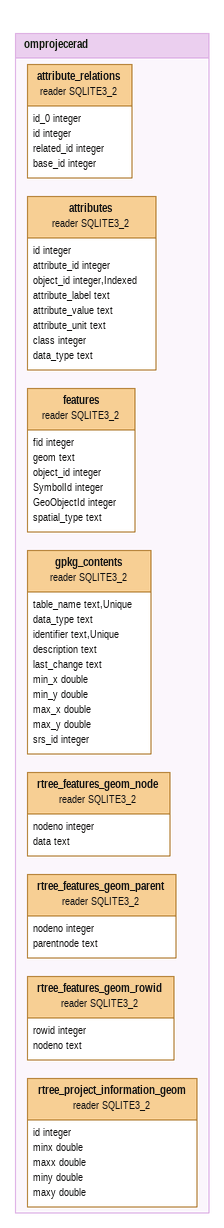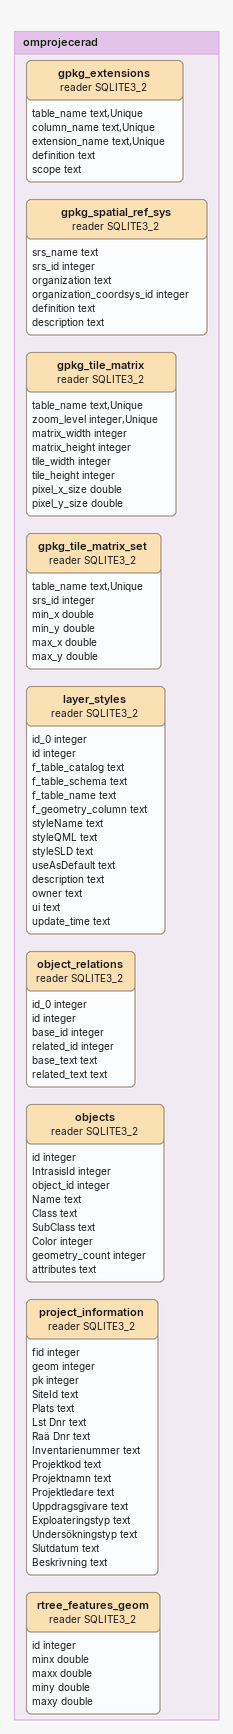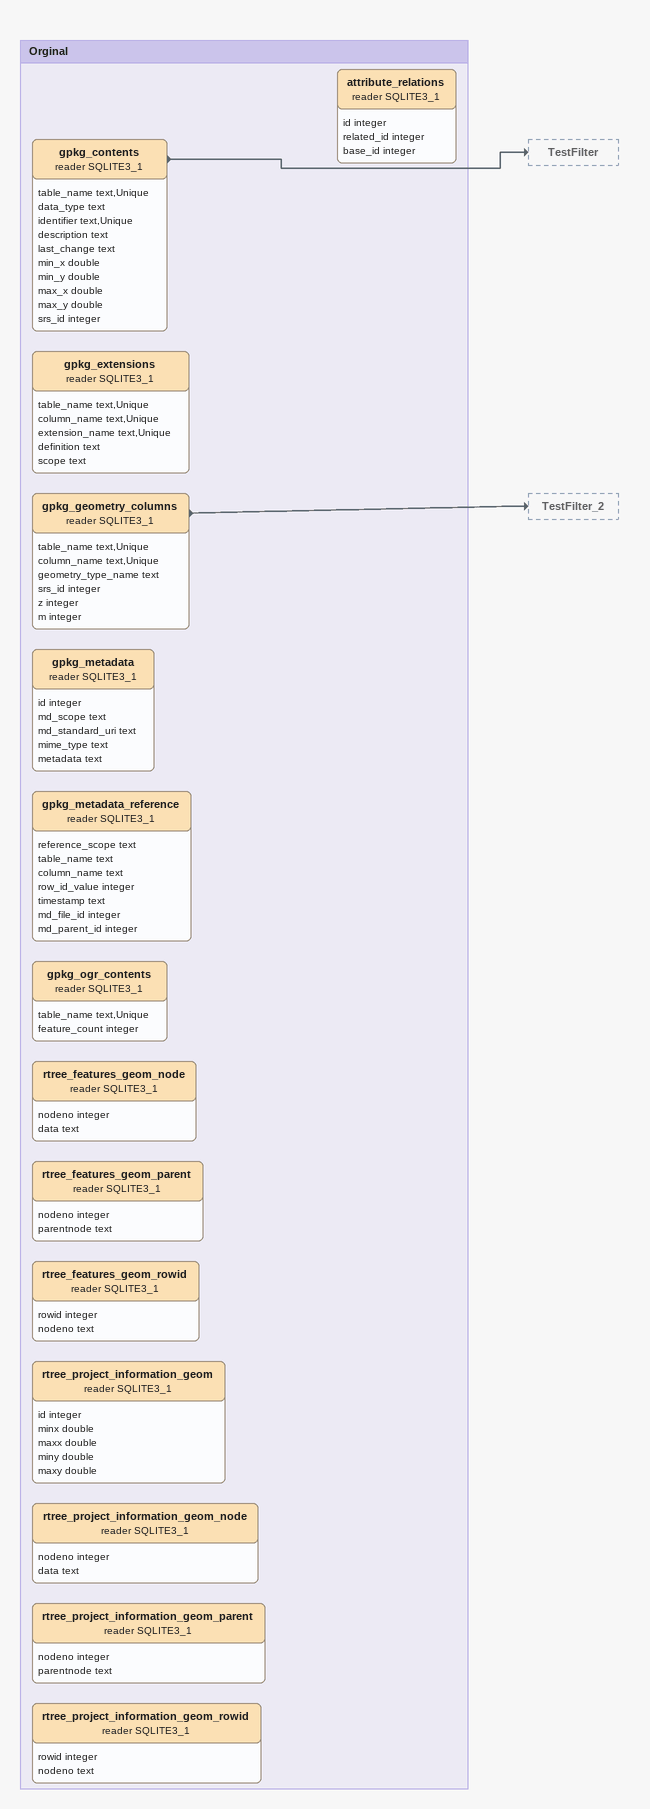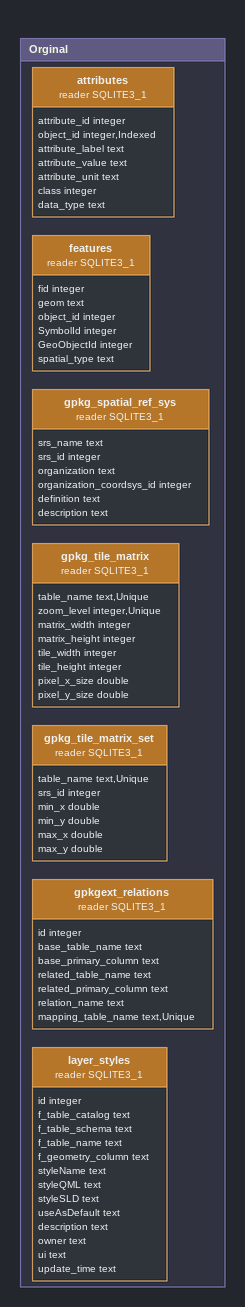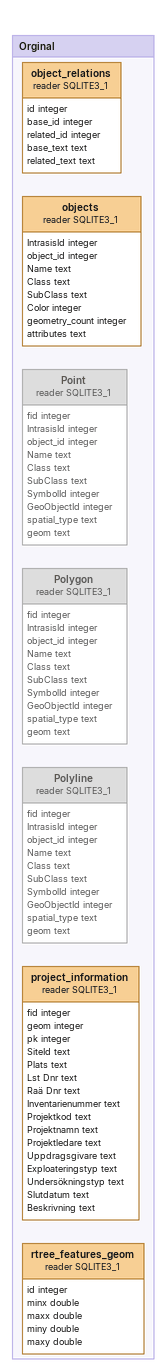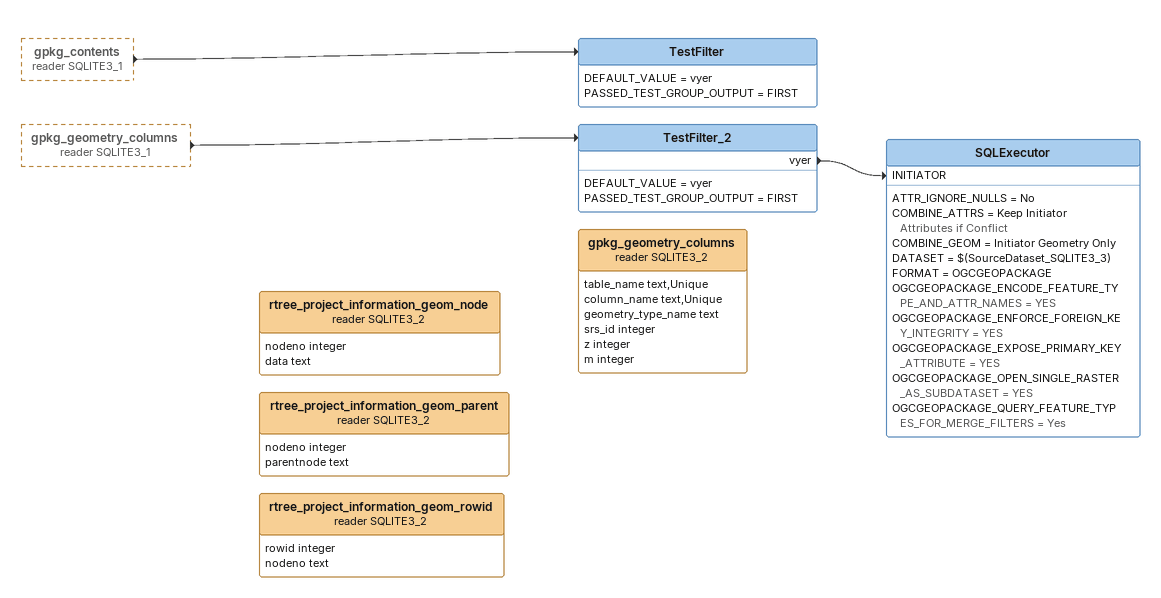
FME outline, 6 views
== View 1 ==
Bookmark: omprojecerad
rtree_features_geom_node (reader SQLITE3_2)
    attributes: nodeno integer, data text
rtree_features_geom_parent (reader SQLITE3_2)
    attributes: nodeno integer, parentnode text
rtree_features_geom_rowid (reader SQLITE3_2)
    attributes: rowid integer, nodeno text
rtree_project_information_geom (reader SQLITE3_2)
    attributes: id integer, minx double, maxx double, miny double, maxy double
attribute_relations (reader SQLITE3_2)
    attributes: id_0 integer, id integer, related_id integer, base_id integer
attributes (reader SQLITE3_2)
    attributes: id integer, attribute_id integer, object_id integer,Indexed, attribute_label text, attribute_value text, attribute_unit text, class integer, data_type text
features (reader SQLITE3_2)
    attributes: fid integer, geom text, object_id integer, SymbolId integer, GeoObjectId integer, spatial_type text
gpkg_contents (reader SQLITE3_2)
    attributes: table_name text,Unique, data_type text, identifier text,Unique, description text, last_change text, min_x double, min_y double, max_x double, max_y double, srs_id integer

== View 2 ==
Bookmark: omprojecerad
gpkg_extensions (reader SQLITE3_2)
    attributes: table_name text,Unique, column_name text,Unique, extension_name text,Unique, definition text, scope text
gpkg_spatial_ref_sys (reader SQLITE3_2)
    attributes: srs_name text, srs_id integer, organization text, organization_coordsys_id integer, definition text, description text
gpkg_tile_matrix (reader SQLITE3_2)
    attributes: table_name text,Unique, zoom_level integer,Unique, matrix_width integer, matrix_height integer, tile_width integer, tile_height integer, pixel_x_size double, pixel_y_size double
gpkg_tile_matrix_set (reader SQLITE3_2)
    attributes: table_name text,Unique, srs_id integer, min_x double, min_y double, max_x double, max_y double
layer_styles (reader SQLITE3_2)
    attributes: id_0 integer, id integer, f_table_catalog text, f_table_schema text, f_table_name text, f_geometry_column text, styleName text, styleQML text, styleSLD text, useAsDefault text, description text, owner text, ui text, update_time text
object_relations (reader SQLITE3_2)
    attributes: id_0 integer, id integer, base_id integer, related_id integer, base_text text, related_text text
objects (reader SQLITE3_2)
    attributes: id integer, IntrasisId integer, object_id integer, Name text, Class text, SubClass text, Color integer, geometry_count integer, attributes text
project_information (reader SQLITE3_2)
    attributes: fid integer, geom integer, pk integer, SiteId text, Plats text, Lst Dnr text, Raä Dnr text, Inventarienummer text, Projektkod text, Projektnamn text, Projektledare text, Uppdragsgivare text, Exploateringstyp text, Undersökningstyp text, Slutdatum text, Beskrivning text
rtree_features_geom (reader SQLITE3_2)
    attributes: id integer, minx double, maxx double, miny double, maxy double

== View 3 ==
Bookmark: Orginal
rtree_project_information_geom_node (reader SQLITE3_1)
    attributes: nodeno integer, data text
rtree_project_information_geom_parent (reader SQLITE3_1)
    attributes: nodeno integer, parentnode text
rtree_project_information_geom_rowid (reader SQLITE3_1)
    attributes: rowid integer, nodeno text
gpkg_contents (reader SQLITE3_1)
    attributes: table_name text,Unique, data_type text, identifier text,Unique, description text, last_change text, min_x double, min_y double, max_x double, max_y double, srs_id integer
    -> TestFilter
gpkg_extensions (reader SQLITE3_1)
    attributes: table_name text,Unique, column_name text,Unique, extension_name text,Unique, definition text, scope text
gpkg_geometry_columns (reader SQLITE3_1)
    attributes: table_name text,Unique, column_name text,Unique, geometry_type_name text, srs_id integer, z integer, m integer
    -> TestFilter_2
gpkg_metadata (reader SQLITE3_1)
    attributes: id integer, md_scope text, md_standard_uri text, mime_type text, metadata text
gpkg_metadata_reference (reader SQLITE3_1)
    attributes: reference_scope text, table_name text, column_name text, row_id_value integer, timestamp text, md_file_id integer, md_parent_id integer
gpkg_ogr_contents (reader SQLITE3_1)
    attributes: table_name text,Unique, feature_count integer
rtree_features_geom_node (reader SQLITE3_1)
    attributes: nodeno integer, data text
rtree_features_geom_parent (reader SQLITE3_1)
    attributes: nodeno integer, parentnode text
rtree_features_geom_rowid (reader SQLITE3_1)
    attributes: rowid integer, nodeno text
rtree_project_information_geom (reader SQLITE3_1)
    attributes: id integer, minx double, maxx double, miny double, maxy double
attribute_relations (reader SQLITE3_1)
    attributes: id integer, related_id integer, base_id integer

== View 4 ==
Bookmark: Orginal
attributes (reader SQLITE3_1)
    attributes: attribute_id integer, object_id integer,Indexed, attribute_label text, attribute_value text, attribute_unit text, class integer, data_type text
features (reader SQLITE3_1)
    attributes: fid integer, geom text, object_id integer, SymbolId integer, GeoObjectId integer, spatial_type text
gpkg_spatial_ref_sys (reader SQLITE3_1)
    attributes: srs_name text, srs_id integer, organization text, organization_coordsys_id integer, definition text, description text
gpkg_tile_matrix (reader SQLITE3_1)
    attributes: table_name text,Unique, zoom_level integer,Unique, matrix_width integer, matrix_height integer, tile_width integer, tile_height integer, pixel_x_size double, pixel_y_size double
gpkg_tile_matrix_set (reader SQLITE3_1)
    attributes: table_name text,Unique, srs_id integer, min_x double, min_y double, max_x double, max_y double
gpkgext_relations (reader SQLITE3_1)
    attributes: id integer, base_table_name text, base_primary_column text, related_table_name text, related_primary_column text, relation_name text, mapping_table_name text,Unique
layer_styles (reader SQLITE3_1)
    attributes: id integer, f_table_catalog text, f_table_schema text, f_table_name text, f_geometry_column text, styleName text, styleQML text, styleSLD text, useAsDefault text, description text, owner text, ui text, update_time text

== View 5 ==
Bookmark: Orginal
object_relations (reader SQLITE3_1)
    attributes: id integer, base_id integer, related_id integer, base_text text, related_text text
objects (reader SQLITE3_1)
    attributes: IntrasisId integer, object_id integer, Name text, Class text, SubClass text, Color integer, geometry_count integer, attributes text
Point (reader SQLITE3_1) [off]
    attributes: fid integer, IntrasisId integer, object_id integer, Name text, Class text, SubClass text, SymbolId integer, GeoObjectId integer, spatial_type text, geom text
Polygon (reader SQLITE3_1) [off]
    attributes: fid integer, IntrasisId integer, object_id integer, Name text, Class text, SubClass text, SymbolId integer, GeoObjectId integer, spatial_type text, geom text
Polyline (reader SQLITE3_1) [off]
    attributes: fid integer, IntrasisId integer, object_id integer, Name text, Class text, SubClass text, SymbolId integer, GeoObjectId integer, spatial_type text, geom text
project_information (reader SQLITE3_1)
    attributes: fid integer, geom integer, pk integer, SiteId text, Plats text, Lst Dnr text, Raä Dnr text, Inventarienummer text, Projektkod text, Projektnamn text, Projektledare text, Uppdragsgivare text, Exploateringstyp text, Undersökningstyp text, Slutdatum text, Beskrivning text
rtree_features_geom (reader SQLITE3_1)
    attributes: id integer, minx double, maxx double, miny double, maxy double

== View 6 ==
gpkg_contents (reader SQLITE3_1) [outside]
    -> TestFilter
gpkg_geometry_columns (reader SQLITE3_1) [outside]
    -> TestFilter_2
rtree_project_information_geom_node (reader SQLITE3_2)
    attributes: nodeno integer, data text
rtree_project_information_geom_parent (reader SQLITE3_2)
    attributes: nodeno integer, parentnode text
rtree_project_information_geom_rowid (reader SQLITE3_2)
    attributes: rowid integer, nodeno text
TestFilter
    DEFAULT_VALUE = vyer
    PASSED_TEST_GROUP_OUTPUT = FIRST
TestFilter_2
    DEFAULT_VALUE = vyer
    PASSED_TEST_GROUP_OUTPUT = FIRST
    vyer -> SQLExecutor [INITIATOR]
SQLExecutor
    ATTR_IGNORE_NULLS = No
    COMBINE_ATTRS = Keep Initiator Attributes if Conflict
    COMBINE_GEOM = Initiator Geometry Only
    DATASET = $(SourceDataset_SQLITE3_3)
    FORMAT = OGCGEOPACKAGE
    OGCGEOPACKAGE_ENCODE_FEATURE_TYPE_AND_ATTR_NAMES = YES
    OGCGEOPACKAGE_ENFORCE_FOREIGN_KEY_INTEGRITY = YES
    OGCGEOPACKAGE_EXPOSE_PRIMARY_KEY_ATTRIBUTE = YES
    OGCGEOPACKAGE_OPEN_SINGLE_RASTER_AS_SUBDATASET = YES
    OGCGEOPACKAGE_QUERY_FEATURE_TYPES_FOR_MERGE_FILTERS = Yes
gpkg_geometry_columns (reader SQLITE3_2)
    attributes: table_name text,Unique, column_name text,Unique, geometry_type_name text, srs_id integer, z integer, m integer
